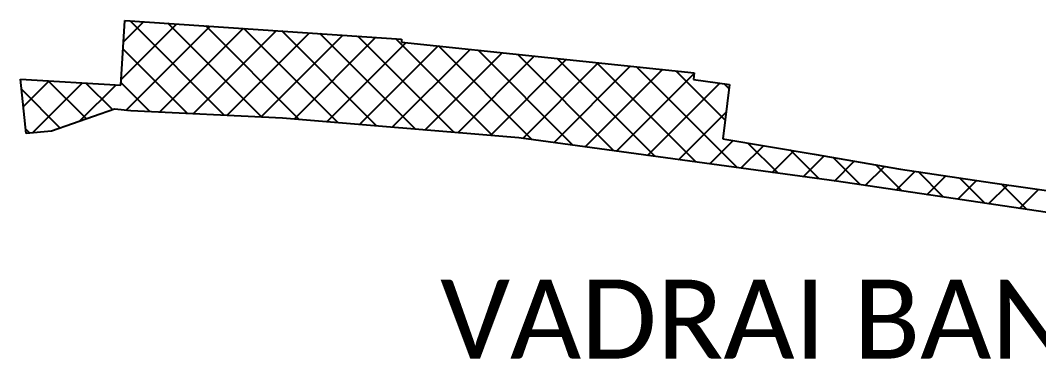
# Model space of a CAD drawing. Header units: metres. Extents: x 259555 to 261314, y 2175188 to 2177634.
# Drawn here: x 259799.7 to 259928.8, y 2176065 to 2176107.9 of the extents above; entities that cross this region are included whole.
import ezdxf

# ---------------------------------------------------------------- set-up
doc = ezdxf.new("R2010")
doc.units = ezdxf.units.M
doc.layers.add('PORT', color=5, linetype='Continuous')
doc.layers.add('PORT TEXT', color=7, linetype='Continuous')
doc.styles.add('MtXpl_Calibri', font='calibri.ttf')

msp = doc.modelspace()

# ---------------------------------------------------------------- linework, layer by layer
at = {"layer": 'PORT'}
for p, q in [((259812.45, 2176099.67), (259812.94, 2176107.86)), ((259812.94, 2176107.86), (259846.14, 2176105.63)), ((259846.14, 2176105.63), (259848.02, 2176105.47)), ((259848.02, 2176105.47), (259848.01, 2176105.11)), ((259848.01, 2176105.11), (259885.12, 2176101.2)), ((259885.12, 2176101.2), (259885.05, 2176100.37)), ((259800.44, 2176093.52), (259799.7, 2176100.43)), ((259799.7, 2176100.43), (259812.45, 2176099.67)), ((259885.05, 2176100.37), (259889.6, 2176099.74)), ((259889.6, 2176099.74), (259888.79, 2176092.85)), ((259811.63, 2176096.6), (259803.63, 2176093.85)), ((259813.7, 2176096.39), (259811.63, 2176096.6)), ((259832.94, 2176095.46), (259813.7, 2176096.39)), ((259862.91, 2176092.99), (259832.94, 2176095.46)), ((259803.63, 2176093.85), (259800.44, 2176093.52)), ((259903.2, 2176087.48), (259862.91, 2176092.99)), ((259888.79, 2176092.85), (259900.37, 2176090.9)), ((259900.37, 2176090.9), (259911.3, 2176089.02)), ((259911.3, 2176089.02), (259922.96, 2176087.27)), ((259936.9, 2176082.48), (259903.2, 2176087.48)), ((259922.96, 2176087.27), (259934.09, 2176085.71))]:
    msp.add_line(p, q, dxfattribs=at)
at = {"layer": 'PORT', "linetype": 'Continuous'}
for p, q in [((259812.78, 2176105.14), (259815.34, 2176107.7)), ((259825.6, 2176095.82), (259813.6, 2176107.82)), ((259830.31, 2176095.59), (259818.41, 2176107.49)), ((259812.49, 2176100.36), (259819.54, 2176107.42)), ((259813.07, 2176096.45), (259823.75, 2176107.14)), ((259817.32, 2176096.22), (259827.96, 2176106.85)), ((259821.61, 2176096.01), (259832.17, 2176106.57)), ((259835.11, 2176095.28), (259823.22, 2176107.17)), ((259825.89, 2176095.8), (259836.38, 2176106.29)), ((259840, 2176094.88), (259828.04, 2176106.85)), ((259844.9, 2176094.48), (259832.85, 2176106.53)), ((259849.79, 2176094.07), (259837.66, 2176106.2)), ((259830.17, 2176095.6), (259840.58, 2176106.01)), ((259834.41, 2176095.34), (259844.79, 2176105.73)), ((259838.56, 2176095), (259848.61, 2176105.05)), ((259854.69, 2176093.67), (259842.47, 2176105.88)), ((259859.58, 2176093.27), (259847.31, 2176105.53)), ((259820.88, 2176096.05), (259812.72, 2176104.2)), ((259842.7, 2176094.66), (259852.67, 2176104.62)), ((259846.85, 2176094.32), (259856.73, 2176104.19)), ((259851, 2176093.97), (259860.79, 2176103.77)), ((259864.57, 2176092.76), (259852.72, 2176104.62)), ((259869.77, 2176092.05), (259857.74, 2176104.09)), ((259855.15, 2176093.63), (259864.86, 2176103.34)), ((259859.3, 2176093.29), (259868.92, 2176102.91)), ((259874.97, 2176091.34), (259862.76, 2176103.56)), ((259863.42, 2176092.92), (259872.98, 2176102.48)), ((259880.17, 2176090.63), (259867.78, 2176103.03)), ((259885.38, 2176089.92), (259872.8, 2176102.5)), ((259867.37, 2176092.38), (259877.04, 2176102.05)), ((259871.32, 2176091.84), (259881.1, 2176101.62)), ((259875.27, 2176091.3), (259885.12, 2176101.15)), ((259890.58, 2176089.21), (259877.82, 2176101.97)), ((259889.07, 2176095.21), (259882.84, 2176101.44)), ((259800.07, 2176096.93), (259803.36, 2176100.21)), ((259801.24, 2176093.6), (259807.59, 2176099.96)), ((259808.08, 2176095.38), (259803.23, 2176100.22)), ((259811.42, 2176096.52), (259808.01, 2176099.93)), ((259816.16, 2176096.27), (259812.46, 2176099.97)), ((259879.22, 2176090.76), (259888.37, 2176099.91)), ((259889.54, 2176099.22), (259888.93, 2176099.83)), ((259804.73, 2176094.23), (259799.84, 2176099.13)), ((259807.2, 2176095.08), (259811.83, 2176099.7)), ((259883.17, 2176090.22), (259889.19, 2176096.24)), ((259800.9, 2176093.57), (259800.38, 2176094.1)), ((259887.12, 2176089.68), (259890.07, 2176092.63)), ((259891.07, 2176089.14), (259893.92, 2176091.99)), ((259895.78, 2176088.5), (259891.96, 2176092.32)), ((259895.02, 2176088.6), (259897.76, 2176091.34)), ((259900.98, 2176087.79), (259897.35, 2176091.41)), ((259898.97, 2176088.06), (259901.6, 2176090.69)), ((259906.22, 2176087.03), (259902.76, 2176090.49)), ((259902.92, 2176087.52), (259905.43, 2176090.03)), ((259911.49, 2176086.25), (259908.19, 2176089.56)), ((259906.83, 2176086.94), (259909.26, 2176089.37)), ((259910.74, 2176086.36), (259913.12, 2176088.74)), ((259916.77, 2176085.47), (259913.56, 2176088.68)), ((259914.65, 2176085.78), (259917.03, 2176088.16)), ((259918.56, 2176085.2), (259920.93, 2176087.57)), ((259922.04, 2176084.69), (259918.84, 2176087.88)), ((259922.47, 2176084.62), (259924.85, 2176087)), ((259927.31, 2176083.9), (259924.11, 2176087.1)), ((259926.38, 2176084.04), (259928.79, 2176086.45))]:
    msp.add_line(p, q, dxfattribs=at)

# ---------------------------------------------------------------- texts
at = {"layer": 'PORT TEXT', "style": 'MtXpl_Calibri'}
msp.add_text('VADRAI BANDAR', height=10, dxfattribs=at).set_placement((259852.94, 2176065.03))

doc.saveas('drawing.dxf')
